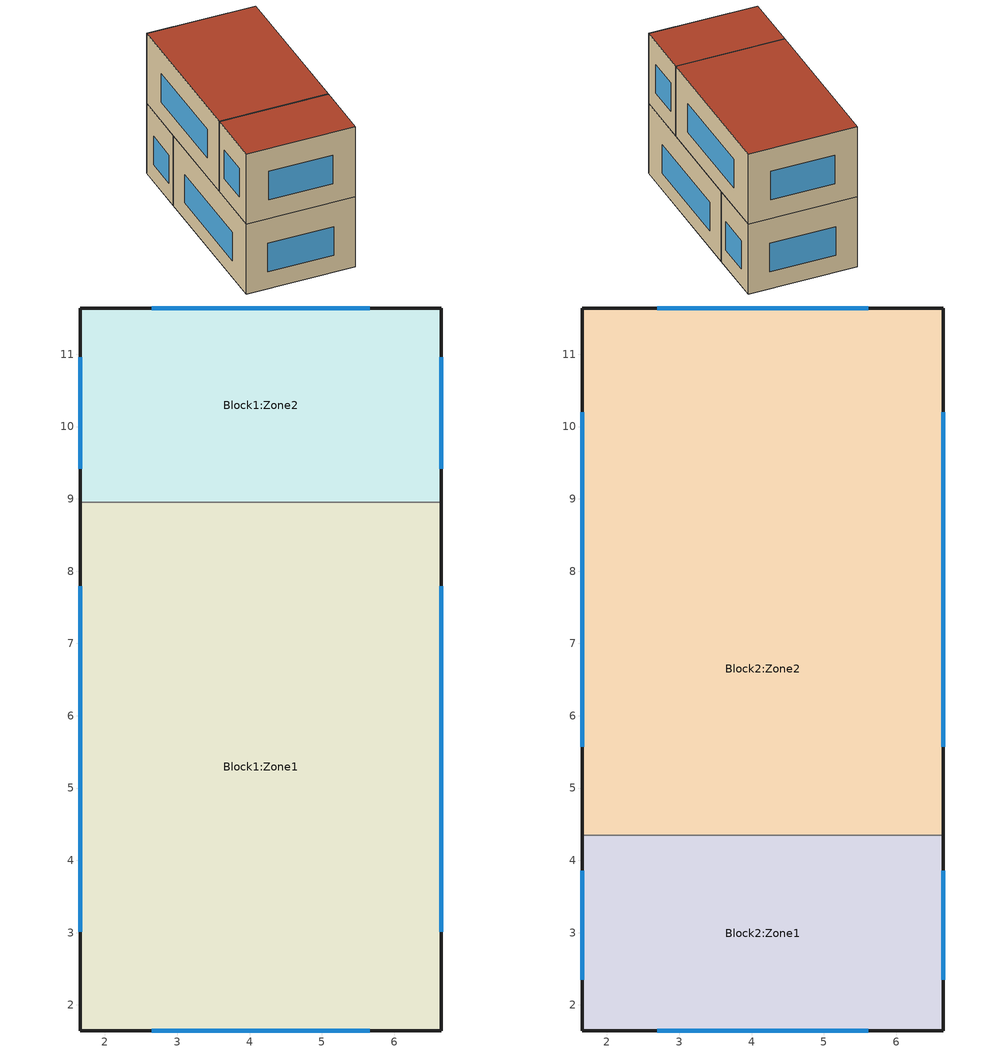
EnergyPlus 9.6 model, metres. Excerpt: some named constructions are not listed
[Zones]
Block1:Zone2
 floor ground (Project ground floor): 6.65,8.95 1.65,8.95 1.65,11.64 6.65,11.64 z0
 wall outside (Project wall): 6.65,8.95 6.65,11.64 1.65,11.64 1.65,8.95 z0:3.5
 wall to Block1:Zone1 (Project partition): 1.65,8.95 6.65,8.95 z0:3.5
 window (1001): 6.65,9.41 6.65,10.96 / 5.66,11.64 2.65,11.64 / 1.65,10.96 1.65,9.41 z0.84:2.26
Block1:Zone1
 floor ground (Project ground floor): 6.65,1.64 1.65,1.64 1.65,8.95 6.65,8.95 z0
 wall outside (Project wall): 1.65,8.95 1.65,1.64 6.65,1.64 6.65,8.95 z0:3.5
 window (1001): 6.65,3.01 6.65,7.79 / 1.65,7.79 1.65,3.01 / 2.65,1.64 5.66,1.64 z0.84:2.26
Block2:Zone2
 floor to Block1:Zone2 (Project internal floor_Reversed_Rev): 6.65,8.95 1.65,8.95 1.65,11.64 6.65,11.64 z3.5
 floor to Block1:Zone1 (Project internal floor_Reversed_Rev): 6.65,4.35 1.65,4.35 1.65,8.95 6.65,8.95 z3.5
 wall outside (Project wall): 6.65,4.35 6.65,11.64 1.65,11.64 1.65,4.35 z3.5:7
 wall to Block2:Zone1 (Project partition): 1.65,4.35 6.65,4.35 z3.5:7
 window (1001): 6.65,5.57 6.65,10.2 / 5.62,11.64 2.69,11.64 / 1.65,10.2 1.65,5.57 z4.44:5.86
 roof outside (Project flat roof): 1.65,4.35 6.65,4.35 6.65,11.64 1.65,11.64 z7
Block2:Zone1
 floor to Block1:Zone1 (Project internal floor_Reversed_Rev): 6.65,1.64 1.65,1.64 1.65,4.35 6.65,4.35 z3.5
 wall outside (Project wall): 1.65,4.35 1.65,1.64 6.65,1.64 6.65,4.35 z3.5:7
 window (1001): 6.65,2.35 6.65,3.86 / 1.65,3.86 1.65,2.35 / 2.69,1.64 5.62,1.64 z4.44:5.86
 roof outside (Project flat roof): 1.65,1.64 6.65,1.64 6.65,4.35 1.65,4.35 z7
[ENERGYMANAGEMENTSYSTEM:PROGRAM]
SetWindowOperation_Block2_Zone2_Wall_4_0_0_0_0_0_Win: if (Block2_Zone2_Wall_4_0_0_0_0_0_Win_OpT>VST)&&(Block2_Zone2_Wall_4_0_0_0_0_0_Win_OutT < VST); if Block2_Zone2_Wall_4_0_0_0_0_0_Win_CoolCoil==0; if Block2_Zone2_Wall_4_0_0_0_0_0_Win_HeatCoil==0; if (Block2_Zone2_Wall_4_0_0_0_0_0_Win_OpT<ACST)&&(Block2_Zone2_Wall_4_0_0_0_0_0_Win_OutT>MinOutTemp); if Block2_Zone2_Wall_4_0_0_0_0_0_Win_WindSpeed <= MaxWindSpeed; set Ventilates_HVACmode2_Block2_Zone2_Wall_4_0_0_0_0_0_Win = 1; else; set Ventilates_HVACmode2_Block2_Zone2_Wall_4_0_0_0_0_0_Win = 0; endif; else; set Ventilates_HVACmode2_Block2_Zone2_Wall_4_0_0_0_0_0_Win = 0; endif; else; set Ventilates_HVACmode2_Block2_Zone2_Wall_4_0_0_0_0_0_Win = 0; endif; else; set Ventilates_HVACmode2_Block2_Zone2_Wall_4_0_0_0_0_0_Win = 0; endif; else; set Ventilates_HVACmode2_Block2_Zone2_Wall_4_0_0_0_0_0_Win = 0; endif; if VentCtrl == 0; if Block2_Zone2_Wall_4_0_0_0_0_0_Win_OutT < Block2_Zone2_Wall_4_0_0_0_0_0_Win_OpT; if Block2_Zone2_Wall_4_0_0_0_0_0_Win_OutT>MinOutTemp; if Block2_Zone2_Wall_4_0_0_0_0_0_Win_OpT > VST; if Block2_Zone2_Wall_4_0_0_0_0_0_Win_WindSpeed <= MaxWindSpeed; set Ventilates_HVACmode1_Block2_Zone2_Wall_4_0_0_0_0_0_Win = 1; else; set Ventilates_HVACmode1_Block2_Zone2_Wall_4_0_0_0_0_0_Win = 0; endif; else; set Ventilates_HVACmode1_Block2_Zone2_Wall_4_0_0_0_0_0_Win = 0; endif; else; set Ventilates_HVACmode1_Block2_Zone2_Wall_4_0_0_0_0_0_Win = 0; endif; else; set Ventilates_HVACmode1_Block2_Zone2_Wall_4_0_0_0_0_0_Win = 0; endif; elseif VentCtrl == 1; if Block2_Zone2_Wall_4_0_0_0_0_0_Win_OutT<Block2_Zone2_Wall_4_0_0_0_0_0_Win_OpT; if Block2_Zone2_Wall_4_0_0_0_0_0_Win_OutT>MinOutTemp; if Block2_Zone2_Wall_4_0_0_0_0_0_Win_OpT > ACSTnoTol; if Block2_Zone2_Wall_4_0_0_0_0_0_Win_WindSpeed <= MaxWindSpeed; set Ventilates_HVACmode1_Block2_Zone2_Wall_4_0_0_0_0_0_Win = 1; else; set Ventilates_HVACmode1_Block2_Zone2_Wall_4_0_0_0_0_0_Win = 0; endif; else; set Ventilates_HVACmode1_Block2_Zone2_Wall_4_0_0_0_0_0_Win = 0; endif; else; set Ventilates_HVACmode1_Block2_Zone2_Wall_4_0_0_0_0_0_Win = 0; endif; else; set Ventilates_HVACmode1_Block2_Zone2_Wall_4_0_0_0_0_0_Win = 0; endif; endif; if HVACmode == 0; set Block2_Zone2_Wall_4_0_0_0_0_0_Win_VentOpenFact = 0; elseif HVACmode == 1; if Ventilates_HVACmode1_Block2_Zone2_Wall_4_0_0_0_0_0_Win == 1; set Block2_Zone2_Wall_4_0_0_0_0_0_Win_VentOpenFact = 1; else; set Block2_Zone2_Wall_4_0_0_0_0_0_Win_VentOpenFact = 0; endif; elseif HVACmode == 2; if Ventilates_HVACmode2_Block2_Zone2_Wall_4_0_0_0_0_0_Win == 1; set Block2_Zone2_Wall_4_0_0_0_0_0_Win_VentOpenFact = 1; else; set Block2_Zone2_Wall_4_0_0_0_0_0_Win_VentOpenFact = 0; endif; endif
SetWindowOperation_Block2_Zone1_Wall_2_0_0_0_0_0_Win: if (Block2_Zone1_Wall_2_0_0_0_0_0_Win_OpT>VST)&&(Block2_Zone1_Wall_2_0_0_0_0_0_Win_OutT < VST); if Block2_Zone1_Wall_2_0_0_0_0_0_Win_CoolCoil==0; if Block2_Zone1_Wall_2_0_0_0_0_0_Win_HeatCoil==0; if (Block2_Zone1_Wall_2_0_0_0_0_0_Win_OpT<ACST)&&(Block2_Zone1_Wall_2_0_0_0_0_0_Win_OutT>MinOutTemp); if Block2_Zone1_Wall_2_0_0_0_0_0_Win_WindSpeed <= MaxWindSpeed; set Ventilates_HVACmode2_Block2_Zone1_Wall_2_0_0_0_0_0_Win = 1; else; set Ventilates_HVACmode2_Block2_Zone1_Wall_2_0_0_0_0_0_Win = 0; endif; else; set Ventilates_HVACmode2_Block2_Zone1_Wall_2_0_0_0_0_0_Win = 0; endif; else; set Ventilates_HVACmode2_Block2_Zone1_Wall_2_0_0_0_0_0_Win = 0; endif; else; set Ventilates_HVACmode2_Block2_Zone1_Wall_2_0_0_0_0_0_Win = 0; endif; else; set Ventilates_HVACmode2_Block2_Zone1_Wall_2_0_0_0_0_0_Win = 0; endif; if VentCtrl == 0; if Block2_Zone1_Wall_2_0_0_0_0_0_Win_OutT < Block2_Zone1_Wall_2_0_0_0_0_0_Win_OpT; if Block2_Zone1_Wall_2_0_0_0_0_0_Win_OutT>MinOutTemp; if Block2_Zone1_Wall_2_0_0_0_0_0_Win_OpT > VST; if Block2_Zone1_Wall_2_0_0_0_0_0_Win_WindSpeed <= MaxWindSpeed; set Ventilates_HVACmode1_Block2_Zone1_Wall_2_0_0_0_0_0_Win = 1; else; set Ventilates_HVACmode1_Block2_Zone1_Wall_2_0_0_0_0_0_Win = 0; endif; else; set Ventilates_HVACmode1_Block2_Zone1_Wall_2_0_0_0_0_0_Win = 0; endif; else; set Ventilates_HVACmode1_Block2_Zone1_Wall_2_0_0_0_0_0_Win = 0; endif; else; set Ventilates_HVACmode1_Block2_Zone1_Wall_2_0_0_0_0_0_Win = 0; endif; elseif VentCtrl == 1; if Block2_Zone1_Wall_2_0_0_0_0_0_Win_OutT<Block2_Zone1_Wall_2_0_0_0_0_0_Win_OpT; if Block2_Zone1_Wall_2_0_0_0_0_0_Win_OutT>MinOutTemp; if Block2_Zone1_Wall_2_0_0_0_0_0_Win_OpT > ACSTnoTol; if Block2_Zone1_Wall_2_0_0_0_0_0_Win_WindSpeed <= MaxWindSpeed; set Ventilates_HVACmode1_Block2_Zone1_Wall_2_0_0_0_0_0_Win = 1; else; set Ventilates_HVACmode1_Block2_Zone1_Wall_2_0_0_0_0_0_Win = 0; endif; else; set Ventilates_HVACmode1_Block2_Zone1_Wall_2_0_0_0_0_0_Win = 0; endif; else; set Ventilates_HVACmode1_Block2_Zone1_Wall_2_0_0_0_0_0_Win = 0; endif; else; set Ventilates_HVACmode1_Block2_Zone1_Wall_2_0_0_0_0_0_Win = 0; endif; endif; if HVACmode == 0; set Block2_Zone1_Wall_2_0_0_0_0_0_Win_VentOpenFact = 0; elseif HVACmode == 1; if Ventilates_HVACmode1_Block2_Zone1_Wall_2_0_0_0_0_0_Win == 1; set Block2_Zone1_Wall_2_0_0_0_0_0_Win_VentOpenFact = 1; else; set Block2_Zone1_Wall_2_0_0_0_0_0_Win_VentOpenFact = 0; endif; elseif HVACmode == 2; if Ventilates_HVACmode2_Block2_Zone1_Wall_2_0_0_0_0_0_Win == 1; set Block2_Zone1_Wall_2_0_0_0_0_0_Win_VentOpenFact = 1; else; set Block2_Zone1_Wall_2_0_0_0_0_0_Win_VentOpenFact = 0; endif; endif
SetWindowOperation_Block2_Zone1_Wall_4_0_0_0_0_0_Win: if (Block2_Zone1_Wall_4_0_0_0_0_0_Win_OpT>VST)&&(Block2_Zone1_Wall_4_0_0_0_0_0_Win_OutT < VST); if Block2_Zone1_Wall_4_0_0_0_0_0_Win_CoolCoil==0; if Block2_Zone1_Wall_4_0_0_0_0_0_Win_HeatCoil==0; if (Block2_Zone1_Wall_4_0_0_0_0_0_Win_OpT<ACST)&&(Block2_Zone1_Wall_4_0_0_0_0_0_Win_OutT>MinOutTemp); if Block2_Zone1_Wall_4_0_0_0_0_0_Win_WindSpeed <= MaxWindSpeed; set Ventilates_HVACmode2_Block2_Zone1_Wall_4_0_0_0_0_0_Win = 1; else; set Ventilates_HVACmode2_Block2_Zone1_Wall_4_0_0_0_0_0_Win = 0; endif; else; set Ventilates_HVACmode2_Block2_Zone1_Wall_4_0_0_0_0_0_Win = 0; endif; else; set Ventilates_HVACmode2_Block2_Zone1_Wall_4_0_0_0_0_0_Win = 0; endif; else; set Ventilates_HVACmode2_Block2_Zone1_Wall_4_0_0_0_0_0_Win = 0; endif; else; set Ventilates_HVACmode2_Block2_Zone1_Wall_4_0_0_0_0_0_Win = 0; endif; if VentCtrl == 0; if Block2_Zone1_Wall_4_0_0_0_0_0_Win_OutT < Block2_Zone1_Wall_4_0_0_0_0_0_Win_OpT; if Block2_Zone1_Wall_4_0_0_0_0_0_Win_OutT>MinOutTemp; if Block2_Zone1_Wall_4_0_0_0_0_0_Win_OpT > VST; if Block2_Zone1_Wall_4_0_0_0_0_0_Win_WindSpeed <= MaxWindSpeed; set Ventilates_HVACmode1_Block2_Zone1_Wall_4_0_0_0_0_0_Win = 1; else; set Ventilates_HVACmode1_Block2_Zone1_Wall_4_0_0_0_0_0_Win = 0; endif; else; set Ventilates_HVACmode1_Block2_Zone1_Wall_4_0_0_0_0_0_Win = 0; endif; else; set Ventilates_HVACmode1_Block2_Zone1_Wall_4_0_0_0_0_0_Win = 0; endif; else; set Ventilates_HVACmode1_Block2_Zone1_Wall_4_0_0_0_0_0_Win = 0; endif; elseif VentCtrl == 1; if Block2_Zone1_Wall_4_0_0_0_0_0_Win_OutT<Block2_Zone1_Wall_4_0_0_0_0_0_Win_OpT; if Block2_Zone1_Wall_4_0_0_0_0_0_Win_OutT>MinOutTemp; if Block2_Zone1_Wall_4_0_0_0_0_0_Win_OpT > ACSTnoTol; if Block2_Zone1_Wall_4_0_0_0_0_0_Win_WindSpeed <= MaxWindSpeed; set Ventilates_HVACmode1_Block2_Zone1_Wall_4_0_0_0_0_0_Win = 1; else; set Ventilates_HVACmode1_Block2_Zone1_Wall_4_0_0_0_0_0_Win = 0; endif; else; set Ventilates_HVACmode1_Block2_Zone1_Wall_4_0_0_0_0_0_Win = 0; endif; else; set Ventilates_HVACmode1_Block2_Zone1_Wall_4_0_0_0_0_0_Win = 0; endif; else; set Ventilates_HVACmode1_Block2_Zone1_Wall_4_0_0_0_0_0_Win = 0; endif; endif; if HVACmode == 0; set Block2_Zone1_Wall_4_0_0_0_0_0_Win_VentOpenFact = 0; elseif HVACmode == 1; if Ventilates_HVACmode1_Block2_Zone1_Wall_4_0_0_0_0_0_Win == 1; set Block2_Zone1_Wall_4_0_0_0_0_0_Win_VentOpenFact = 1; else; set Block2_Zone1_Wall_4_0_0_0_0_0_Win_VentOpenFact = 0; endif; elseif HVACmode == 2; if Ventilates_HVACmode2_Block2_Zone1_Wall_4_0_0_0_0_0_Win == 1; set Block2_Zone1_Wall_4_0_0_0_0_0_Win_VentOpenFact = 1; else; set Block2_Zone1_Wall_4_0_0_0_0_0_Win_VentOpenFact = 0; endif; endif
SetWindowOperation_Block2_Zone1_Wall_5_0_0_0_0_0_Win: if (Block2_Zone1_Wall_5_0_0_0_0_0_Win_OpT>VST)&&(Block2_Zone1_Wall_5_0_0_0_0_0_Win_OutT < VST); if Block2_Zone1_Wall_5_0_0_0_0_0_Win_CoolCoil==0; if Block2_Zone1_Wall_5_0_0_0_0_0_Win_HeatCoil==0; if (Block2_Zone1_Wall_5_0_0_0_0_0_Win_OpT<ACST)&&(Block2_Zone1_Wall_5_0_0_0_0_0_Win_OutT>MinOutTemp); if Block2_Zone1_Wall_5_0_0_0_0_0_Win_WindSpeed <= MaxWindSpeed; set Ventilates_HVACmode2_Block2_Zone1_Wall_5_0_0_0_0_0_Win = 1; else; set Ventilates_HVACmode2_Block2_Zone1_Wall_5_0_0_0_0_0_Win = 0; endif; else; set Ventilates_HVACmode2_Block2_Zone1_Wall_5_0_0_0_0_0_Win = 0; endif; else; set Ventilates_HVACmode2_Block2_Zone1_Wall_5_0_0_0_0_0_Win = 0; endif; else; set Ventilates_HVACmode2_Block2_Zone1_Wall_5_0_0_0_0_0_Win = 0; endif; else; set Ventilates_HVACmode2_Block2_Zone1_Wall_5_0_0_0_0_0_Win = 0; endif; if VentCtrl == 0; if Block2_Zone1_Wall_5_0_0_0_0_0_Win_OutT < Block2_Zone1_Wall_5_0_0_0_0_0_Win_OpT; if Block2_Zone1_Wall_5_0_0_0_0_0_Win_OutT>MinOutTemp; if Block2_Zone1_Wall_5_0_0_0_0_0_Win_OpT > VST; if Block2_Zone1_Wall_5_0_0_0_0_0_Win_WindSpeed <= MaxWindSpeed; set Ventilates_HVACmode1_Block2_Zone1_Wall_5_0_0_0_0_0_Win = 1; else; set Ventilates_HVACmode1_Block2_Zone1_Wall_5_0_0_0_0_0_Win = 0; endif; else; set Ventilates_HVACmode1_Block2_Zone1_Wall_5_0_0_0_0_0_Win = 0; endif; else; set Ventilates_HVACmode1_Block2_Zone1_Wall_5_0_0_0_0_0_Win = 0; endif; else; set Ventilates_HVACmode1_Block2_Zone1_Wall_5_0_0_0_0_0_Win = 0; endif; elseif VentCtrl == 1; if Block2_Zone1_Wall_5_0_0_0_0_0_Win_OutT<Block2_Zone1_Wall_5_0_0_0_0_0_Win_OpT; if Block2_Zone1_Wall_5_0_0_0_0_0_Win_OutT>MinOutTemp; if Block2_Zone1_Wall_5_0_0_0_0_0_Win_OpT > ACSTnoTol; if Block2_Zone1_Wall_5_0_0_0_0_0_Win_WindSpeed <= MaxWindSpeed; set Ventilates_HVACmode1_Block2_Zone1_Wall_5_0_0_0_0_0_Win = 1; else; set Ventilates_HVACmode1_Block2_Zone1_Wall_5_0_0_0_0_0_Win = 0; endif; else; set Ventilates_HVACmode1_Block2_Zone1_Wall_5_0_0_0_0_0_Win = 0; endif; else; set Ventilates_HVACmode1_Block2_Zone1_Wall_5_0_0_0_0_0_Win = 0; endif; else; set Ventilates_HVACmode1_Block2_Zone1_Wall_5_0_0_0_0_0_Win = 0; endif; endif; if HVACmode == 0; set Block2_Zone1_Wall_5_0_0_0_0_0_Win_VentOpenFact = 0; elseif HVACmode == 1; if Ventilates_HVACmode1_Block2_Zone1_Wall_5_0_0_0_0_0_Win == 1; set Block2_Zone1_Wall_5_0_0_0_0_0_Win_VentOpenFact = 1; else; set Block2_Zone1_Wall_5_0_0_0_0_0_Win_VentOpenFact = 0; endif; elseif HVACmode == 2; if Ventilates_HVACmode2_Block2_Zone1_Wall_5_0_0_0_0_0_Win == 1; set Block2_Zone1_Wall_5_0_0_0_0_0_Win_VentOpenFact = 1; else; set Block2_Zone1_Wall_5_0_0_0_0_0_Win_VentOpenFact = 0; endif; endif
[ENERGYMANAGEMENTSYSTEM:GLOBALVARIABLE]
ComfHours_Block1_Zone2; DiscomfAppHotHours_Block1_Zone2; DiscomfAppColdHours_Block1_Zone2; DiscomfNonAppHotHours_Block1_Zone2; DiscomfNonAppColdHours_Block1_Zone2; ComfHoursNoApp_Block1_Zone2
ComfHours_Block1_Zone1; DiscomfAppHotHours_Block1_Zone1; DiscomfAppColdHours_Block1_Zone1; DiscomfNonAppHotHours_Block1_Zone1; DiscomfNonAppColdHours_Block1_Zone1; ComfHoursNoApp_Block1_Zone1
ComfHours_Block2_Zone2; DiscomfAppHotHours_Block2_Zone2; DiscomfAppColdHours_Block2_Zone2; DiscomfNonAppHotHours_Block2_Zone2; DiscomfNonAppColdHours_Block2_Zone2; ComfHoursNoApp_Block2_Zone2
ComfHours_Block2_Zone1; DiscomfAppHotHours_Block2_Zone1; DiscomfAppColdHours_Block2_Zone1; DiscomfNonAppHotHours_Block2_Zone1; DiscomfNonAppColdHours_Block2_Zone1; ComfHoursNoApp_Block2_Zone1
VST; VSToffset; MaxWindSpeed; VentCtrl; HVACmode; MinOutTemp; MinOToffset
VentHours_Block1_Zone2
VentHours_Block1_Zone1
VentHours_Block2_Zone2
VentHours_Block2_Zone1
[ENERGYMANAGEMENTSYSTEM:OUTPUTVARIABLE] Update Frequency=ZoneTimestep
Name | EMS Variable | Type of Data in Variable | Units
Comfort Temperature | ComfTemp | Averaged | C
Adaptive Cooling Setpoint Temperature | ACST | Averaged | C
Adaptive Heating Setpoint Temperature | AHST | Averaged | C
Adaptive Cooling Setpoint Temperature_No Tolerance | ACSTnoTol | Averaged | C
Adaptive Heating Setpoint Temperature_No Tolerance | AHSTnoTol | Averaged | C
Ventilation Setpoint Temperature | VST | Averaged | C
Minimum Outdoor Temperature for ventilation | MinOutTemp | Averaged | C
Comfortable Hours_No Applicability_Block1_Zone2 (summed) | ComfHoursNoApp_Block1_Zone2 | Summed | H
Comfortable Hours_No Applicability_Block1_Zone1 (summed) | ComfHoursNoApp_Block1_Zone1 | Summed | H
Comfortable Hours_No Applicability_Block2_Zone2 (summed) | ComfHoursNoApp_Block2_Zone2 | Summed | H
Comfortable Hours_No Applicability_Block2_Zone1 (summed) | ComfHoursNoApp_Block2_Zone1 | Summed | H
Comfortable Hours_Block1_Zone2 (summed) | ComfHours_Block1_Zone2 | Summed | H
Comfortable Hours_Block1_Zone1 (summed) | ComfHours_Block1_Zone1 | Summed | H
Comfortable Hours_Block2_Zone2 (summed) | ComfHours_Block2_Zone2 | Summed | H
Comfortable Hours_Block2_Zone1 (summed) | ComfHours_Block2_Zone1 | Summed | H
Discomfortable Applicable Hot Hours_Block1_Zone2 (summed) | DiscomfAppHotHours_Block1_Zone2 | Summed | H
Discomfortable Applicable Hot Hours_Block1_Zone1 (summed) | DiscomfAppHotHours_Block1_Zone1 | Summed | H
Discomfortable Applicable Hot Hours_Block2_Zone2 (summed) | DiscomfAppHotHours_Block2_Zone2 | Summed | H
Discomfortable Applicable Hot Hours_Block2_Zone1 (summed) | DiscomfAppHotHours_Block2_Zone1 | Summed | H
Discomfortable Applicable Cold Hours_Block1_Zone2 (summed) | DiscomfAppColdHours_Block1_Zone2 | Summed | H
Discomfortable Applicable Cold Hours_Block1_Zone1 (summed) | DiscomfAppColdHours_Block1_Zone1 | Summed | H
Discomfortable Applicable Cold Hours_Block2_Zone2 (summed) | DiscomfAppColdHours_Block2_Zone2 | Summed | H
Discomfortable Applicable Cold Hours_Block2_Zone1 (summed) | DiscomfAppColdHours_Block2_Zone1 | Summed | H
Discomfortable Non Applicable Hot Hours_Block1_Zone2 (summed) | DiscomfNonAppHotHours_Block1_Zone2 | Summed | H
Discomfortable Non Applicable Hot Hours_Block1_Zone1 (summed) | DiscomfNonAppHotHours_Block1_Zone1 | Summed | H
Discomfortable Non Applicable Hot Hours_Block2_Zone2 (summed) | DiscomfNonAppHotHours_Block2_Zone2 | Summed | H
Discomfortable Non Applicable Hot Hours_Block2_Zone1 (summed) | DiscomfNonAppHotHours_Block2_Zone1 | Summed | H
Discomfortable Non Applicable Cold Hours_Block1_Zone2 (summed) | DiscomfNonAppColdHours_Block1_Zone2 | Summed | H
Discomfortable Non Applicable Cold Hours_Block1_Zone1 (summed) | DiscomfNonAppColdHours_Block1_Zone1 | Summed | H
Discomfortable Non Applicable Cold Hours_Block2_Zone2 (summed) | DiscomfNonAppColdHours_Block2_Zone2 | Summed | H
Discomfortable Non Applicable Cold Hours_Block2_Zone1 (summed) | DiscomfNonAppColdHours_Block2_Zone1 | Summed | H
Ventilation Hours_Block1_Zone2 (summed) | VentHours_Block1_Zone2 | Summed | H
Ventilation Hours_Block1_Zone1 (summed) | VentHours_Block1_Zone1 | Summed | H
Ventilation Hours_Block2_Zone2 (summed) | VentHours_Block2_Zone2 | Summed | H
Ventilation Hours_Block2_Zone1 (summed) | VentHours_Block2_Zone1 | Summed | H
[Schedule:Compact]
On: Through: 12/31, For: AllDays, Until: 24:00, 1
TypOperativeTempControlSch: Through: 31 Dec, For: SummerDesignDay WinterDesignDay, Until: 24:00, 0, For: AllOtherDays, Until: 24:00, 0.5
20001: Through: 12/31, For: Weekdays Weekends SummerDesignDays, Until: 24:00, 0, For: WinterDesignDays, Until: 24:00, 0, For: AllOtherDays, Until: 24:00, 0
20002: Through: 12/31, For: Weekdays Weekends SummerDesignDays, Until: 24:00, 24, For: WinterDesignDays, Until: 24:00, 0, For: AllOtherDays, Until: 24:00, 24
[SCHEDULE:COMPACT]
Vent_SP_temp: Through: 12/31, For: AllDays, Until: 24:00, 24
[CURVE:LINEAR] Minimum Value of x=1; Maximum Value of x=1.5
Name | Coefficient1 Constant | Coefficient2 x
CoolingCombRatio | 0.618055 | 0.381945
HeatingCombRatio | 0.96034 | 0.03966
[CURVE:QUADRATIC]
Name | Coefficient1 Constant | Coefficient2 x | Coefficient3 x2 | Minimum Value of x | Maximum Value of x
VRFACCoolCapFFF | 0.8 | 0.2 | 0 | 0.5 | 1.5
CoolingEIRHiPLR | 1 | 0 | 0 | 1 | 1.5
VRFCPLFFPLR | 0.85 | 0.15 | 0 | 0 | 1
HeatingEIRHiPLR | 2.42944 | -2.23589 | 0.806452 | 1 | 1.5
[CURVE:CUBIC]
Name | Coefficient1 Constant | Coefficient2 x | Coefficient3 x2 | Coefficient4 x3 | Minimum Value of x | Maximum Value of x | Minimum Curve Output | Maximum Curve Output | Input Unit Type for X | Output Unit Type
VRFTUCoolCapFT | 0.504547 | 0.0288891 | -1.08194e-05 | 1.01359e-05 | 0 | 50 | 0.5 | 1.5 | Temperature | Dimensionless
VRFTUHeatCapFT | -0.390709 | 0.261815 | -0.0130432 | 0.000178132 | 0 | 50 | 0.5 | 1.5 | Temperature | Dimensionless
VRFCoolCapFTBoundary | 25.7347 | -0.0315004 | -0.014166 | 0 | 11 | 30 |  |  | Temperature
VRFCoolEIRFTBoundary | 25.7347 | -0.0315004 | -0.014166 | 0 | 15 | 24 |  |  | Temperature
CoolingEIRLowPLR | 0.462812 | -1.04024 | 2.17491 | -0.597482 | 0 | 1 |  |  | Temperature | Capacity
VRFHeatCapFTBoundary | -7.60009 | 3.0509 | -0.116284 | 0 | 15 | 27 |  |  | Temperature
VRFHeatEIRFTBoundary | -7.60009 | 3.0509 | -0.116284 | 0 | 15 | 27 | -20 | 15 | Temperature
HeatingEIRLowPLR | 0.140009 | 0.6415 | 0.133905 | 0.0845859 | 0 | 1 |  |  | Dimensionless | Dimensionless
[CURVE:BIQUADRATIC] Output Unit Type=Dimensionless
Name | Coefficient1 Constant | Coefficient2 x | Coefficient3 x2 | Coefficient4 y | Coefficient5 y2 | Coefficient6 xy | Minimum Value of x | Maximum Value of x | Minimum Value of y | Maximum Value of y | Input Unit Type for X | Input Unit Type for Y
VRFCoolCapFT | 0.576883 | 0.017448 | 0.000583269 | -1.76324e-06 | -7.474e-09 | -1.30413e-07 | 15 | 24 | -5 | 23 | Temperature | Temperature
VRFCoolCapFTHi | 0.686736 | 0.0207631 | 0.0005447 | -0.0016218 | -4.259e-07 | -0.0003392 | 15 | 24 | 16 | 43 | Temperature | Temperature
VRFCoolEIRFT | 0.989011 | -0.0234797 | 0.000199711 | 0.00596834 | -1.0289e-07 | -0.00015686 | 15 | 24 | -5 | 23 | Temperature | Temperature
VRFCoolEIRFTHi | 0.143515 | 0.0186004 | -0.0003954 | 0.0248522 | 0.00016329 | -0.0006244 | 15 | 24 | 16 | 43 | Temperature | Temperature
VRFHeatCapFT | 1.0146 | -0.0025067 | -0.000141599 | 0.0269316 | 1.83538e-06 | -0.000358147 | 15 | 27 | -20 | 15 | Temperature | Temperature
VRFHeatCapFTHi | 1.16113 | 0.0274789 | -0.00168795 | 0.00178338 | 2.03208e-06 | -6.8969e-05 | 15 | 27 | -10 | 15 | Temperature | Temperature
VRFHeatEIRFT | 0.874655 | -0.0131975 | 0.00110307 | -0.0133118 | 0.00089017 | -0.00012766 | 15 | 27 | -20 | 12 | Temperature | Temperature
VRFHeatEIRFTHi | 2.50401 | -0.0573677 | 4.07336e-05 | -0.129597 | 0.00135839 | 0.00317047 | 15 | 27 | -10 | 15 | Temperature | Temperature
CoolingLengthCorrectionFactor | 1.06938 | -0.0014951 | 2.56e-06 | -0.11511 | 0.0511169 | -0.0004369 | 8 | 175 | 0.5 | 1.5 | Temperature | Temperature
VRF Piping Correction Factor for Length in Heating Mode | 0.989916 | 0.001961 | -3.6e-05 | 0 | 0 | 0 | 7 | 106.5 | 1 | 1 | Distance | Dimensionless
VRF Heat Recovery Cooling Capacity Modifier; VRF Heat Recovery Heating Capacity Modifier | 0.9 | 0 | 0 | 0 | 0 | 0 | -100 | 100 | -100 | 100 | Temperature | Temperature
VRF Heat Recovery Cooling Energy Modifier; VRF Heat Recovery Heating Energy Modifier | 1.1 | 0 | 0 | 0 | 0 | 0 | -100 | 100 | -100 | 100 | Temperature | Temperature
[AirflowNetwork:SimulationControl]
VENT: AirflowNetwork Control=MultizoneWithoutDistribution; Wind Pressure Coefficient Type=Input; Height Selection for Local Wind Pressure Calculation=OpeningHeight; Building Type=LowRise; Maximum Number of Iterations=1000; Initialization Type=ZeroNodePressures; Relative Airflow Convergence Tolerance=0.0001; Absolute Airflow Convergence Tolerance=1e-06; Convergence Acceleration Limit=-0.5; Azimuth Angle of Long Axis of Building=0; Ratio of Building Width Along Short Axis to Width Along Long Axis=1
[AirflowNetwork:MultiZone:Zone] Ventilation Control Mode=Temperature; Ventilation Control Zone Temperature Setpoint Schedule=20002; Venting Availability Schedule=20001
Block1:Zone2; Block1:Zone1; Block2:Zone2; Block2:Zone1
[AirflowNetwork:MultiZone:Surface] WindowDoor Opening Factor or Crack Factor=1
Name | Leakage Component | Ventilation Control Mode | Ventilation Control Zone Temperature Setpoint Schedule | Venting Availability Schedule
Block1:Zone2_Ceiling_1_0_0 | Block1:Zone2_Ceiling_1_0_0
Block1:Zone2_Wall_2_0_0 | Block1:Zone2_Wall_2_0_0
Block1:Zone2_Wall_2_0_0_0_0_0_Win | Block1:Zone2_Wall_2_0_0_0_0_0_Win | Temperature | Vent_SP_temp | On
Block1:Zone2_Wall_3_0_0 | Block1:Zone2_Wall_3_0_0
Block1:Zone2_Wall_3_0_0_0_0_0_Win | Block1:Zone2_Wall_3_0_0_0_0_0_Win | Temperature | Vent_SP_temp | On
Block1:Zone2_Wall_4_0_0 | Block1:Zone2_Wall_4_0_0
Block1:Zone2_Wall_4_0_0_0_0_0_Win | Block1:Zone2_Wall_4_0_0_0_0_0_Win | Temperature | Vent_SP_temp | On
Block1:Zone2_Partition_5_0_0 | Block1:Zone2_Partition_5_0_0
Block1:Zone1_Ceiling_1_0_0 | Block1:Zone1_Ceiling_1_0_0
Block1:Zone1_Ceiling_1_1_0 | Block1:Zone1_Ceiling_1_1_0
Block1:Zone1_Wall_2_0_0 | Block1:Zone1_Wall_2_0_0
Block1:Zone1_Wall_2_0_0_0_0_0_Win | Block1:Zone1_Wall_2_0_0_0_0_0_Win | Temperature | Vent_SP_temp | On
Block1:Zone1_Wall_4_0_0 | Block1:Zone1_Wall_4_0_0
Block1:Zone1_Wall_4_0_0_0_0_0_Win | Block1:Zone1_Wall_4_0_0_0_0_0_Win | Temperature | Vent_SP_temp | On
Block1:Zone1_Wall_5_0_0 | Block1:Zone1_Wall_5_0_0
Block1:Zone1_Wall_5_0_0_0_0_0_Win | Block1:Zone1_Wall_5_0_0_0_0_0_Win | Temperature | Vent_SP_temp | On
Block2:Zone2_Roof_1_0_0 | Block2:Zone2_Roof_1_0_0
Block2:Zone2_Wall_2_0_0 | Block2:Zone2_Wall_2_0_0
Block2:Zone2_Wall_2_0_0_0_0_0_Win | Block2:Zone2_Wall_2_0_0_0_0_0_Win | Temperature | Vent_SP_temp | On
Block2:Zone2_Wall_3_0_0 | Block2:Zone2_Wall_3_0_0
Block2:Zone2_Wall_3_0_0_0_0_0_Win | Block2:Zone2_Wall_3_0_0_0_0_0_Win | Temperature | Vent_SP_temp | On
Block2:Zone2_Wall_4_0_0 | Block2:Zone2_Wall_4_0_0
Block2:Zone2_Wall_4_0_0_0_0_0_Win | Block2:Zone2_Wall_4_0_0_0_0_0_Win | Temperature | Vent_SP_temp | On
Block2:Zone2_Partition_5_0_0 | Block2:Zone2_Partition_5_0_0
Block2:Zone1_Roof_1_0_0 | Block2:Zone1_Roof_1_0_0
Block2:Zone1_Wall_2_0_0 | Block2:Zone1_Wall_2_0_0
Block2:Zone1_Wall_2_0_0_0_0_0_Win | Block2:Zone1_Wall_2_0_0_0_0_0_Win | Temperature | Vent_SP_temp | On
Block2:Zone1_Wall_4_0_0 | Block2:Zone1_Wall_4_0_0
Block2:Zone1_Wall_4_0_0_0_0_0_Win | Block2:Zone1_Wall_4_0_0_0_0_0_Win | Temperature | Vent_SP_temp | On
Block2:Zone1_Wall_5_0_0 | Block2:Zone1_Wall_5_0_0
Block2:Zone1_Wall_5_0_0_0_0_0_Win | Block2:Zone1_Wall_5_0_0_0_0_0_Win | Temperature | Vent_SP_temp | On
[AirflowNetwork:MultiZone:ReferenceCrackConditions]
Reference Crack Conditions: Reference Temperature=20; Reference Barometric Pressure=101320; Reference Humidity Ratio=0.005
[AirflowNetwork:MultiZone:Surface:Crack] Reference Crack Conditions=Reference Crack Conditions
Name | Air Mass Flow Coefficient at Reference Conditions | Air Mass Flow Exponent
DefaultCrack | 1e-11 | 0.66
Block1:Zone2_Ceiling_1_0_0 | 0.0121056 | 0.7
Block1:Zone2_Wall_2_0_0; Block1:Zone2_Wall_4_0_0 | 0.000722 | 0.7
Block1:Zone2_Wall_3_0_0; Block1:Zone1_Wall_5_0_0 | 0.0013225 | 0.7
Block1:Zone2_Partition_5_0_0; Block2:Zone2_Partition_5_0_0 | 0.0525 | 0.75
Block1:Zone1_Ceiling_1_0_0 | 0.0207212 | 0.7
Block1:Zone1_Ceiling_1_1_0 | 0.0121732 | 0.7
Block1:Zone1_Wall_2_0_0; Block1:Zone1_Wall_4_0_0 | 0.0018797 | 0.7
Block2:Zone2_Roof_1_0_0 | 0.0036474 | 0.7
Block2:Zone2_Wall_2_0_0; Block2:Zone2_Wall_4_0_0 | 0.0018956 | 0.7
Block2:Zone2_Wall_3_0_0; Block2:Zone1_Wall_5_0_0 | 0.001335 | 0.7
Block2:Zone1_Roof_1_0_0 | 0.0013526 | 0.7
Block2:Zone1_Wall_2_0_0; Block2:Zone1_Wall_4_0_0 | 0.0007324 | 0.7
[AirflowNetwork:MultiZone:Component:DetailedOpening] Air Mass Flow Coefficient When Opening is Closed=0.00014; Air Mass Flow Exponent When Opening is Closed=0.65; Type of Rectangular Large Vertical Opening LVO=NonPivoted; Extra Crack Length or Height of Pivoting Axis=0; Number of Sets of Opening Factor Data=2; Opening Factor 1=0; Discharge Coefficient for Opening Factor 1=0.65; Width Factor for Opening Factor 1=0; Height Factor for Opening Factor 1=1; Start Height Factor for Opening Factor 1=0; Opening Factor 2=1; Discharge Coefficient for Opening Factor 2=0.65; Width Factor for Opening Factor 2=1; Height Factor for Opening Factor 2=1; Start Height Factor for Opening Factor 2=0; Opening Factor 3=0; Discharge Coefficient for Opening Factor 3=0; Width Factor for Opening Factor 3=0; Height Factor for Opening Factor 3=0; Start Height Factor for Opening Factor 3=0; Opening Factor 4=0; Discharge Coefficient for Opening Factor 4=0; Width Factor for Opening Factor 4=0; Height Factor for Opening Factor 4=0; Start Height Factor for Opening Factor 4=0
Block1:Zone2_Wall_2_0_0_0_0_0_Win; Block1:Zone2_Wall_3_0_0_0_0_0_Win; Block1:Zone2_Wall_4_0_0_0_0_0_Win; Block1:Zone1_Wall_2_0_0_0_0_0_Win; Block1:Zone1_Wall_4_0_0_0_0_0_Win; Block1:Zone1_Wall_5_0_0_0_0_0_Win; Block2:Zone2_Wall_2_0_0_0_0_0_Win; Block2:Zone2_Wall_3_0_0_0_0_0_Win; Block2:Zone2_Wall_4_0_0_0_0_0_Win; Block2:Zone1_Wall_2_0_0_0_0_0_Win; Block2:Zone1_Wall_4_0_0_0_0_0_Win; Block2:Zone1_Wall_5_0_0_0_0_0_Win
[AirflowNetwork:MultiZone:ExternalNode]
Name | External Node Height | Wind Pressure Coefficient Curve
Block1:Zone2_Wall_2_0_0 | 2.33 | Block1:Zone2_Wall_2_0_0
Block1:Zone2_Wall_2_0_0_0_0_0_Win | 2.07 | Block1:Zone2_Wall_2_0_0_0_0_0_Win
Block1:Zone2_Wall_3_0_0 | 2.33 | Block1:Zone2_Wall_3_0_0
Block1:Zone2_Wall_3_0_0_0_0_0_Win | 2.07 | Block1:Zone2_Wall_3_0_0_0_0_0_Win
Block1:Zone2_Wall_4_0_0 | 2.33 | Block1:Zone2_Wall_4_0_0
Block1:Zone2_Wall_4_0_0_0_0_0_Win | 2.07 | Block1:Zone2_Wall_4_0_0_0_0_0_Win
Block1:Zone1_Wall_2_0_0 | 2.33 | Block1:Zone1_Wall_2_0_0
Block1:Zone1_Wall_2_0_0_0_0_0_Win | 2.07 | Block1:Zone1_Wall_2_0_0_0_0_0_Win
Block1:Zone1_Wall_4_0_0 | 2.33 | Block1:Zone1_Wall_4_0_0
Block1:Zone1_Wall_4_0_0_0_0_0_Win | 2.07 | Block1:Zone1_Wall_4_0_0_0_0_0_Win
Block1:Zone1_Wall_5_0_0 | 2.33 | Block1:Zone1_Wall_5_0_0
Block1:Zone1_Wall_5_0_0_0_0_0_Win | 2.07 | Block1:Zone1_Wall_5_0_0_0_0_0_Win
Block2:Zone2_Roof_1_0_0 | 9.33 | Block2:Zone2_Roof_1_0_0
Block2:Zone2_Wall_2_0_0 | 7 | Block2:Zone2_Wall_2_0_0
Block2:Zone2_Wall_2_0_0_0_0_0_Win | 6.87 | Block2:Zone2_Wall_2_0_0_0_0_0_Win
Block2:Zone2_Wall_3_0_0 | 7 | Block2:Zone2_Wall_3_0_0
Block2:Zone2_Wall_3_0_0_0_0_0_Win | 6.87 | Block2:Zone2_Wall_3_0_0_0_0_0_Win
Block2:Zone2_Wall_4_0_0 | 7 | Block2:Zone2_Wall_4_0_0
Block2:Zone2_Wall_4_0_0_0_0_0_Win | 6.87 | Block2:Zone2_Wall_4_0_0_0_0_0_Win
Block2:Zone1_Roof_1_0_0 | 9.33 | Block2:Zone1_Roof_1_0_0
Block2:Zone1_Wall_2_0_0 | 7 | Block2:Zone1_Wall_2_0_0
Block2:Zone1_Wall_2_0_0_0_0_0_Win | 6.87 | Block2:Zone1_Wall_2_0_0_0_0_0_Win
Block2:Zone1_Wall_4_0_0 | 7 | Block2:Zone1_Wall_4_0_0
Block2:Zone1_Wall_4_0_0_0_0_0_Win | 6.87 | Block2:Zone1_Wall_4_0_0_0_0_0_Win
Block2:Zone1_Wall_5_0_0 | 7 | Block2:Zone1_Wall_5_0_0
Block2:Zone1_Wall_5_0_0_0_0_0_Win | 6.87 | Block2:Zone1_Wall_5_0_0_0_0_0_Win
[AirflowNetwork:MultiZone:WindPressureCoefficientArray]
Cp Data: Wind Direction 1=0; Wind Direction 2=45; Wind Direction 3=90; Wind Direction 4=135; Wind Direction 5=180; Wind Direction 6=225; Wind Direction 7=270; Wind Direction 8=315
[AirflowNetwork:MultiZone:WindPressureCoefficientValues] AirflowNetworkMultiZoneWindPressureCoefficientArray=Cp Data
Name | Wind Pressure Coefficient Value 1 | Wind Pressure Coefficient Value 2 | Wind Pressure Coefficient Value 3 | Wind Pressure Coefficient Value 4 | Wind Pressure Coefficient Value 5 | Wind Pressure Coefficient Value 6 | Wind Pressure Coefficient Value 7 | Wind Pressure Coefficient Value 8
Block1:Zone2_Wall_2_0_0; Block1:Zone2_Wall_2_0_0_0_0_0_Win; Block1:Zone1_Wall_2_0_0; Block1:Zone1_Wall_2_0_0_0_0_0_Win; Block2:Zone2_Wall_2_0_0; Block2:Zone2_Wall_2_0_0_0_0_0_Win; Block2:Zone1_Wall_2_0_0; Block2:Zone1_Wall_2_0_0_0_0_0_Win | -0.3 | 0.1 | 0.4 | 0.1 | -0.3 | -0.35 | -0.2 | -0.35
Block1:Zone2_Wall_3_0_0; Block1:Zone2_Wall_3_0_0_0_0_0_Win; Block2:Zone2_Wall_3_0_0; Block2:Zone2_Wall_3_0_0_0_0_0_Win | 0.4 | 0.1 | -0.3 | -0.35 | -0.2 | -0.35 | -0.3 | 0.1
Block1:Zone2_Wall_4_0_0; Block1:Zone2_Wall_4_0_0_0_0_0_Win; Block1:Zone1_Wall_4_0_0; Block1:Zone1_Wall_4_0_0_0_0_0_Win; Block2:Zone2_Wall_4_0_0; Block2:Zone2_Wall_4_0_0_0_0_0_Win; Block2:Zone1_Wall_4_0_0; Block2:Zone1_Wall_4_0_0_0_0_0_Win | -0.3 | -0.35 | -0.2 | -0.35 | -0.3 | 0.1 | 0.4 | 0.1
Block1:Zone1_Wall_5_0_0; Block1:Zone1_Wall_5_0_0_0_0_0_Win; Block2:Zone1_Wall_5_0_0; Block2:Zone1_Wall_5_0_0_0_0_0_Win | -0.2 | -0.35 | -0.3 | 0.1 | 0.4 | 0.1 | -0.3 | -0.35
Block2:Zone2_Roof_1_0_0; Block2:Zone1_Roof_1_0_0 | -0.6 | -0.5 | -0.4 | -0.5 | -0.6 | -0.5 | -0.4 | -0.5
